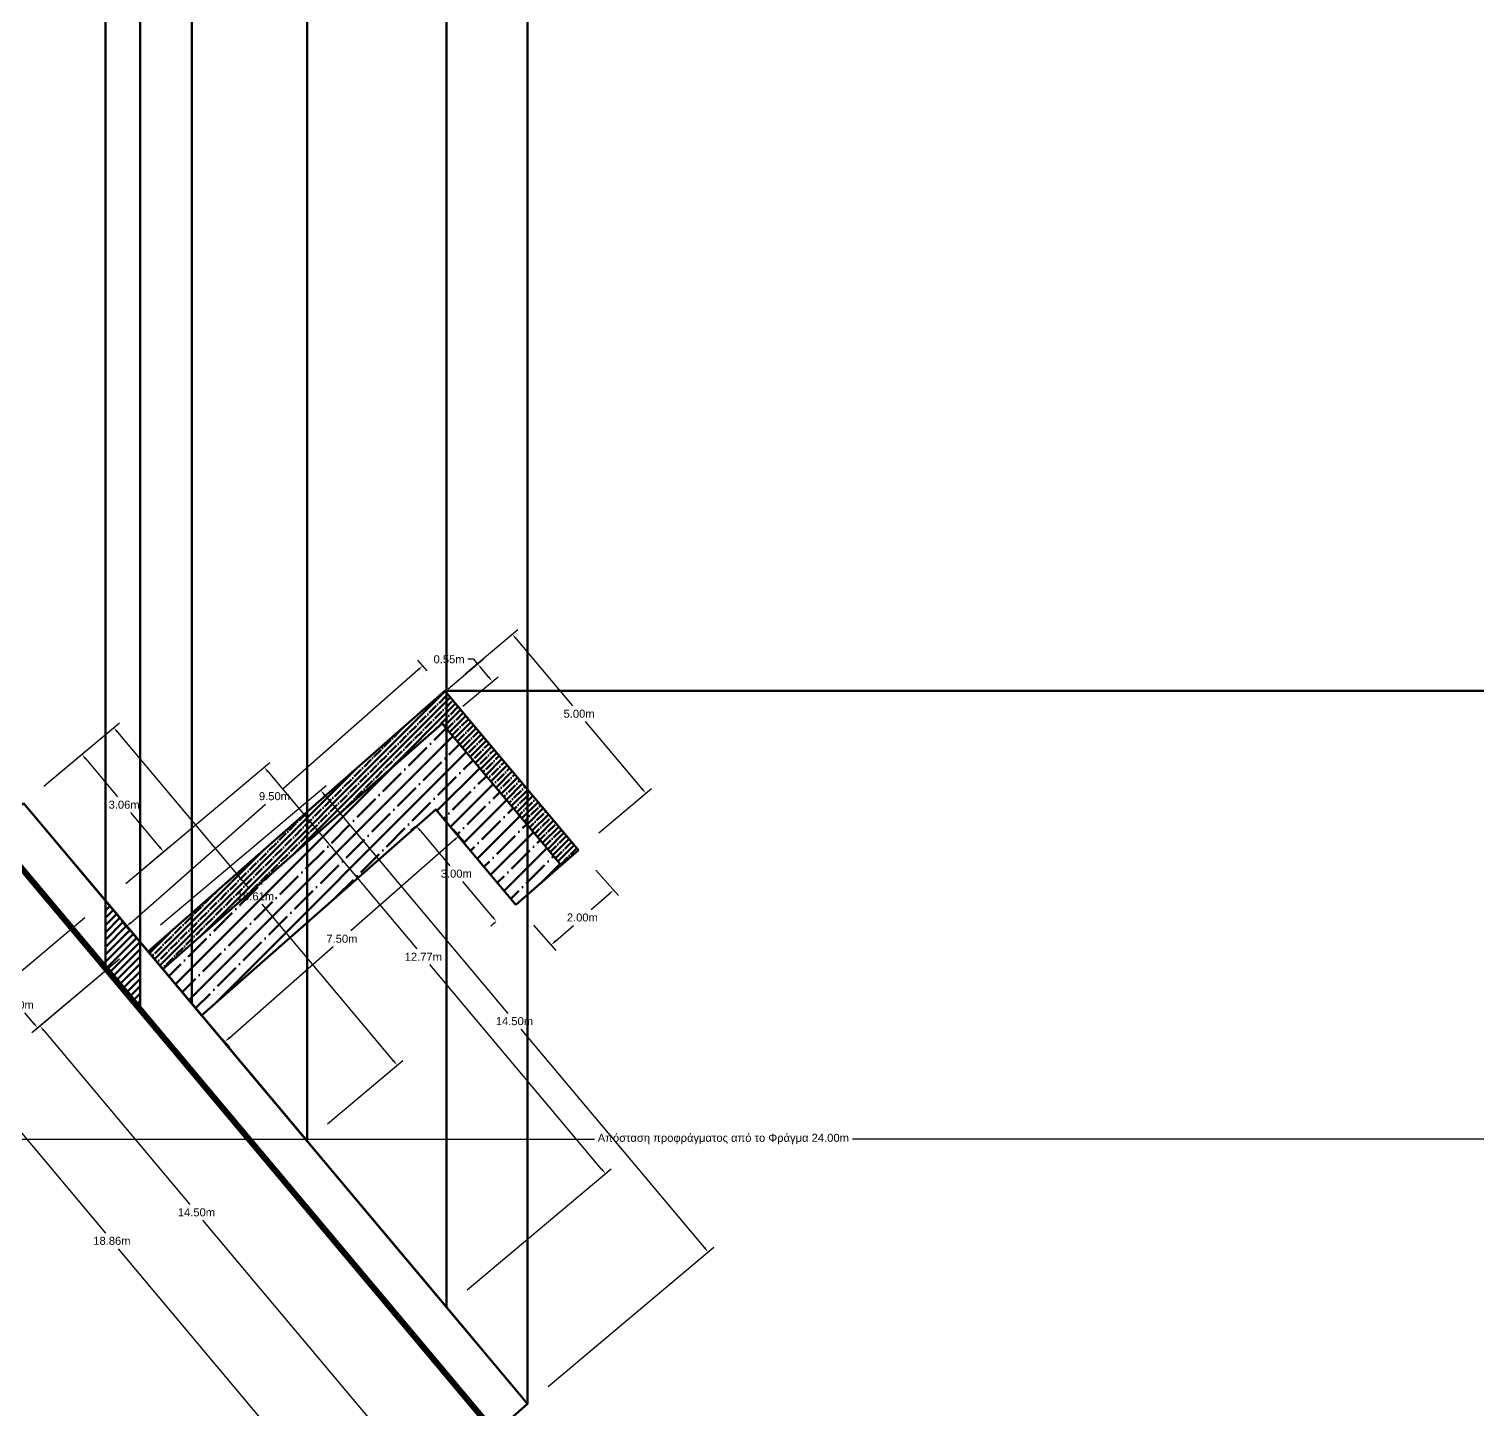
# Model space of a CAD drawing. Header units: metres. Extents: x -2 to 550, y -115 to 198.
# Drawn here: x 450.39 to 485.23, y 80.15 to 113.35 of the extents above; entities that cross this region are included whole.
import ezdxf

# ---------------------------------------------------------------- set-up
doc = ezdxf.new("R2010")
doc.units = ezdxf.units.M
doc.header["$MEASUREMENT"] = 0
doc.layers.add('ΦΡΑΓΜΑ', color=7, linetype='Continuous')
doc.styles.get("Standard").update_dxf_attribs({"font": 'arial.ttf'})
doc.dimstyles.get("Standard").update_dxf_attribs({"dimtxt": 0.1925, "dimasz": 0.1445, "dimexe": 0.1775, "dimexo": 0.642, "dimgap": 0.09, "dimtad": 0, "dimtih": 1, "dimtoh": 1, "dimrnd": 0.0005, "dimzin": 0, "dimdsep": 46, "dimtxsty": 'Standard', "dimcen": 0.09, "dimadec": 0, "dimazin": 0, "dimtfac": 1, "dimtofl": 0, "dimtmove": 0, "dimatfit": 3, "dimfxl": 1, "dimtolj": 1, "dimtzin": 0, "dimarcsym": 0})

# ---------------------------------------------------------------- blocks, each defined once
blk = doc.blocks.new('*D65')
at = {"layer": 'Defpoints', "color": 0, "lineweight": 100, "transparency": 16777216}
for p in [(499.78, 86.649), (434.417, 85.791), (499.78, 85.791)]:
    blk.add_point(p, dxfattribs=at)
at = {"layer": 'ΦΡΑΓΜΑ', "color": 0, "lineweight": -2, "transparency": 16777216}
for p, q in [((434.417, 86.433), (434.417, 86.827)), ((499.78, 86.433), (499.78, 86.827)), ((434.562, 86.649), (463.995, 86.649)), ((499.635, 86.649), (470.202, 86.649))]:
    blk.add_line(p, q, dxfattribs=at)
at = {"layer": 'ΦΡΑΓΜΑ', "color": 0, "lineweight": 100, "transparency": 16777216}
for points in [[(434.562, 86.673), (434.562, 86.625), (434.417, 86.649)], [(499.635, 86.673), (499.635, 86.625), (499.78, 86.649)]]:
    blk.add_solid(points, dxfattribs=at)
at = {"layer": 'ΦΡΑΓΜΑ', "color": 0, "lineweight": 100, "transparency": 16777216, "insert": (467.098, 86.649), "char_height": 0.1925, "attachment_point": 5}
blk.add_mtext('\\A1;Απόσταση προφράγματος από το Φράγμα 24.00m', dxfattribs=at)
blk = doc.blocks.new('*D155')
at = {"layer": 'Defpoints', "color": 0, "lineweight": -2, "transparency": 16777216}
for p, q in [((452.574, 90.975), (450.522, 89.252)), ((450.751, 89.256), (454.263, 85.072)), ((459.888, 78.372), (454.579, 84.696)), ((461.898, 79.87), (459.845, 78.147))]:
    blk.add_line(p, q, dxfattribs=at)
at = {"layer": 'Defpoints', "color": 0, "lineweight": 100, "transparency": 16777216}
for p in [(453.066, 91.388), (462.389, 80.283), (459.981, 78.261)]:
    blk.add_point(p, dxfattribs=at)
for points in [[(450.769, 89.271), (450.732, 89.24), (450.658, 89.367)], [(459.907, 78.388), (459.87, 78.357), (459.981, 78.261)]]:
    blk.add_solid(points, dxfattribs=at)
at = {"layer": 'Defpoints', "color": 0, "lineweight": 100, "transparency": 16777216, "insert": (454.421, 84.884), "char_height": 0.1925, "attachment_point": 5}
blk.add_mtext('\\A1;14.50m', dxfattribs=at)
blk = doc.blocks.new('*D156')
at = {"layer": 'Defpoints', "color": 0, "lineweight": -2, "transparency": 16777216}
for p, q in [((451.738, 91.971), (449.629, 90.2)), ((452.574, 90.975), (450.465, 89.205)), ((449.858, 90.204), (449.975, 90.065)), ((450.508, 89.429), (450.291, 89.688))]:
    blk.add_line(p, q, dxfattribs=at)
at = {"layer": 'Defpoints', "color": 0, "lineweight": 100, "transparency": 16777216}
for p in [(452.23, 92.384), (453.066, 91.388), (449.765, 90.314)]:
    blk.add_point(p, dxfattribs=at)
for points in [[(449.876, 90.219), (449.84, 90.188), (449.765, 90.314)], [(450.526, 89.445), (450.49, 89.414), (450.601, 89.319)]]:
    blk.add_solid(points, dxfattribs=at)
at = {"layer": 'Defpoints', "color": 0, "lineweight": 100, "transparency": 16777216, "insert": (450.133, 89.876), "char_height": 0.1925, "attachment_point": 5}
blk.add_mtext('\\A1;1.30m', dxfattribs=at)
blk = doc.blocks.new('*D142')
at = {"layer": 'Defpoints', "color": 0, "lineweight": -2, "transparency": 16777216}
for p, q in [((450.754, 95.14), (451.8, 96.018)), ((451.757, 95.793), (452.524, 94.879)), ((453.538, 93.671), (452.841, 94.502)), ((452.722, 92.797), (453.767, 93.674))]:
    blk.add_line(p, q, dxfattribs=at)
at = {"layer": 'Defpoints', "color": 0, "lineweight": 100, "transparency": 16777216}
for p in [(450.263, 94.727), (453.631, 93.56), (452.23, 92.384)]:
    blk.add_point(p, dxfattribs=at)
for points in [[(451.775, 95.809), (451.738, 95.778), (451.664, 95.904)], [(453.557, 93.686), (453.52, 93.655), (453.631, 93.56)]]:
    blk.add_solid(points, dxfattribs=at)
at = {"layer": 'Defpoints', "color": 0, "lineweight": 100, "transparency": 16777216, "insert": (452.682, 94.69), "char_height": 0.1925, "attachment_point": 5}
blk.add_mtext('\\A1;3.06m', dxfattribs=at)
blk = doc.blocks.new('*D165')
at = {"layer": 'Defpoints', "color": 0, "lineweight": -2, "transparency": 16777216}
for p, q in [((460.603, 94.094), (460.856, 93.808)), ((460.63, 93.846), (458.136, 91.653)), ((455.215, 89.084), (457.708, 91.276)), ((454.971, 89.142), (455.223, 88.855))]:
    blk.add_line(p, q, dxfattribs=at)
at = {"layer": 'Defpoints', "color": 0, "lineweight": 100, "transparency": 16777216}
for p in [(460.179, 94.577), (460.738, 93.941), (454.547, 89.624)]:
    blk.add_point(p, dxfattribs=at)
for points in [[(460.614, 93.864), (460.646, 93.828), (460.738, 93.941)], [(455.199, 89.102), (455.231, 89.066), (455.106, 88.988)]]:
    blk.add_solid(points, dxfattribs=at)
at = {"layer": 'Defpoints', "color": 0, "lineweight": 100, "transparency": 16777216, "insert": (457.922, 91.465), "char_height": 0.1925, "attachment_point": 5}
blk.add_mtext('\\A1;7.50m', dxfattribs=at)
blk = doc.blocks.new('*D166')
at = {"layer": 'Defpoints', "color": 0, "lineweight": -2, "transparency": 16777216}
for p, q in [((459.757, 97.936), (456.513, 95.083)), ((459.971, 97.911), (459.749, 98.164)), ((452.84, 91.853), (456.085, 94.706)), ((452.837, 91.638), (452.615, 91.891))]:
    blk.add_line(p, q, dxfattribs=at)
at = {"layer": 'Defpoints', "color": 0, "lineweight": 100, "transparency": 16777216}
for p in [(459.866, 98.031), (460.395, 97.429), (453.261, 91.156)]:
    blk.add_point(p, dxfattribs=at)
for points in [[(459.741, 97.954), (459.773, 97.918), (459.866, 98.031)], [(452.824, 91.871), (452.856, 91.835), (452.732, 91.758)]]:
    blk.add_solid(points, dxfattribs=at)
at = {"layer": 'Defpoints', "color": 0, "lineweight": 100, "transparency": 16777216, "insert": (456.299, 94.895), "char_height": 0.1925, "attachment_point": 5}
blk.add_mtext('\\A1;9.50m', dxfattribs=at)
blk = doc.blocks.new('*D167')
at = {"layer": 'Defpoints', "color": 0, "lineweight": -2, "transparency": 16777216}
for p, q in [((460.474, 97.479), (461.323, 98.191)), ((461.094, 98.188), (460.95, 98.188)), ((461.187, 98.077), (461.094, 98.188)), ((461.448, 97.767), (461.28, 97.967)), ((460.828, 97.057), (461.677, 97.77))]:
    blk.add_line(p, q, dxfattribs=at)
at = {"layer": 'Defpoints', "color": 0, "lineweight": 100, "transparency": 16777216}
for p in [(461.187, 98.077), (459.982, 97.066), (460.336, 96.645)]:
    blk.add_point(p, dxfattribs=at)
for points in [[(461.298, 97.982), (461.262, 97.951), (461.187, 98.077)], [(461.466, 97.782), (461.429, 97.751), (461.541, 97.656)]]:
    blk.add_solid(points, dxfattribs=at)
at = {"layer": 'Defpoints', "color": 0, "lineweight": 100, "transparency": 16777216, "insert": (460.5, 98.188), "char_height": 0.1925, "attachment_point": 5}
blk.add_mtext('\\A1;0.55m', dxfattribs=at)
blk = doc.blocks.new('*D168')
at = {"layer": 'Defpoints', "color": 0, "lineweight": -2, "transparency": 16777216}
for p, q in [((460.887, 97.842), (462.156, 98.907)), ((462.113, 98.682), (463.469, 97.066)), ((465.142, 95.074), (463.785, 96.69)), ((464.102, 94.012), (465.371, 95.078))]:
    blk.add_line(p, q, dxfattribs=at)
at = {"layer": 'Defpoints', "color": 0, "lineweight": 100, "transparency": 16777216}
for p in [(460.395, 97.429), (465.235, 94.963), (463.61, 93.6)]:
    blk.add_point(p, dxfattribs=at)
for points in [[(462.131, 98.698), (462.094, 98.667), (462.02, 98.793)], [(465.16, 95.09), (465.123, 95.059), (465.235, 94.963)]]:
    blk.add_solid(points, dxfattribs=at)
at = {"layer": 'Defpoints', "color": 0, "lineweight": 100, "transparency": 16777216, "insert": (463.627, 96.878), "char_height": 0.1925, "attachment_point": 5}
blk.add_mtext('\\A1;5.00m', dxfattribs=at)
blk = doc.blocks.new('*D169')
at = {"layer": 'Defpoints', "color": 0, "lineweight": -2, "transparency": 16777216}
for p, q in [((464.034, 93.118), (464.574, 92.504)), ((464.348, 92.542), (463.92, 92.165)), ((462.532, 91.797), (463.072, 91.183)), ((463.063, 91.412), (463.492, 91.788))]:
    blk.add_line(p, q, dxfattribs=at)
at = {"layer": 'Defpoints', "color": 0, "lineweight": 100, "transparency": 16777216}
for p in [(463.61, 93.6), (462.108, 92.279), (462.955, 91.316)]:
    blk.add_point(p, dxfattribs=at)
for points in [[(464.332, 92.56), (464.364, 92.524), (464.457, 92.637)], [(463.047, 91.43), (463.079, 91.394), (462.955, 91.316)]]:
    blk.add_solid(points, dxfattribs=at)
at = {"layer": 'Defpoints', "color": 0, "lineweight": 100, "transparency": 16777216, "insert": (463.706, 91.977), "char_height": 0.1925, "attachment_point": 5}
blk.add_mtext('\\A1;2.00m', dxfattribs=at)
blk = doc.blocks.new('*D170')
at = {"layer": 'Defpoints', "color": 0, "lineweight": -2, "transparency": 16777216}
for p, q in [((459.688, 94.164), (459.572, 94.067)), ((459.801, 94.07), (460.515, 93.221)), ((461.544, 91.994), (460.831, 92.844)), ((461.617, 91.866), (461.501, 91.769))]:
    blk.add_line(p, q, dxfattribs=at)
at = {"layer": 'Defpoints', "color": 0, "lineweight": 100, "transparency": 16777216}
for p in [(460.179, 94.577), (462.108, 92.279), (461.637, 91.883)]:
    blk.add_point(p, dxfattribs=at)
for points in [[(459.82, 94.086), (459.783, 94.055), (459.708, 94.181)], [(461.563, 92.01), (461.526, 91.979), (461.637, 91.883)]]:
    blk.add_solid(points, dxfattribs=at)
at = {"layer": 'Defpoints', "color": 0, "lineweight": 100, "transparency": 16777216, "insert": (460.673, 93.032), "char_height": 0.1925, "attachment_point": 5}
blk.add_mtext('\\A1;3.00m', dxfattribs=at)
blk = doc.blocks.new('*D171')
at = {"layer": 'Defpoints', "color": 0, "lineweight": -2, "transparency": 16777216}
for p, q in [((449.771, 94.315), (446.189, 91.307)), ((446.418, 91.311), (452.23, 84.388)), ((458.359, 77.088), (452.546, 84.011)), ((461.898, 79.87), (458.316, 76.863))]:
    blk.add_line(p, q, dxfattribs=at)
at = {"layer": 'Defpoints', "color": 0, "lineweight": 100, "transparency": 16777216}
for p in [(450.263, 94.727), (462.389, 80.283), (458.452, 76.977)]:
    blk.add_point(p, dxfattribs=at)
for points in [[(446.436, 91.326), (446.399, 91.295), (446.325, 91.421)], [(458.377, 77.103), (458.34, 77.072), (458.452, 76.977)]]:
    blk.add_solid(points, dxfattribs=at)
at = {"layer": 'Defpoints', "color": 0, "lineweight": 100, "transparency": 16777216, "insert": (452.388, 84.199), "char_height": 0.1925, "attachment_point": 5}
blk.add_mtext('\\A1;18.86m', dxfattribs=at)
blk = doc.blocks.new('*D174')
at = {"layer": 'Defpoints', "color": 0, "lineweight": -2, "transparency": 16777216}
for p, q in [((450.754, 95.14), (452.567, 96.662)), ((452.524, 96.438), (455.684, 92.674)), ((459.16, 88.533), (456, 92.297)), ((457.576, 87.014), (459.389, 88.536))]:
    blk.add_line(p, q, dxfattribs=at)
at = {"layer": 'Defpoints', "color": 0, "lineweight": 100, "transparency": 16777216}
for p in [(450.263, 94.727), (459.253, 88.422), (457.085, 86.602)]:
    blk.add_point(p, dxfattribs=at)
for points in [[(452.543, 96.453), (452.506, 96.422), (452.431, 96.548)], [(459.179, 88.548), (459.142, 88.517), (459.253, 88.422)]]:
    blk.add_solid(points, dxfattribs=at)
at = {"layer": 'Defpoints', "color": 0, "lineweight": 100, "transparency": 16777216, "insert": (455.842, 92.485), "char_height": 0.1925, "attachment_point": 5}
blk.add_mtext('\\A1;10.61m', dxfattribs=at)
blk = doc.blocks.new('*D175')
at = {"layer": 'Defpoints', "color": 0, "lineweight": -2, "transparency": 16777216}
for p, q in [((452.722, 92.797), (456.188, 95.707)), ((456.145, 95.482), (459.724, 91.22)), ((464.17, 85.924), (460.037, 90.847)), ((460.932, 83.018), (464.399, 85.928))]:
    blk.add_line(p, q, dxfattribs=at)
at = {"layer": 'Defpoints', "color": 0, "lineweight": 100, "transparency": 16777216}
for p in [(452.23, 92.384), (464.263, 85.814), (460.44, 82.605)]:
    blk.add_point(p, dxfattribs=at)
for points in [[(456.164, 95.498), (456.127, 95.467), (456.052, 95.593)], [(464.188, 85.94), (464.151, 85.909), (464.263, 85.814)]]:
    blk.add_solid(points, dxfattribs=at)
at = {"layer": 'Defpoints', "color": 0, "lineweight": 100, "transparency": 16777216, "insert": (459.88, 91.033), "char_height": 0.1925, "attachment_point": 5}
blk.add_mtext('\\A1;12.77m', dxfattribs=at)
blk = doc.blocks.new('*D176')
at = {"layer": 'Defpoints', "color": 0, "lineweight": -2, "transparency": 16777216}
for p, q in [((453.558, 91.801), (457.546, 95.15)), ((457.503, 94.925), (461.914, 89.671)), ((466.641, 84.041), (462.23, 89.295)), ((462.881, 80.696), (466.87, 84.045))]:
    blk.add_line(p, q, dxfattribs=at)
at = {"layer": 'Defpoints', "color": 0, "lineweight": 100, "transparency": 16777216}
for p in [(453.066, 91.388), (466.734, 83.93), (462.389, 80.283)]:
    blk.add_point(p, dxfattribs=at)
for points in [[(457.522, 94.94), (457.485, 94.909), (457.41, 95.036)], [(466.659, 84.057), (466.622, 84.026), (466.734, 83.93)]]:
    blk.add_solid(points, dxfattribs=at)
at = {"layer": 'Defpoints', "color": 0, "lineweight": 100, "transparency": 16777216, "insert": (462.072, 89.483), "char_height": 0.1925, "attachment_point": 5}
blk.add_mtext('\\A1;14.50m', dxfattribs=at)

msp = doc.modelspace()

# ---------------------------------------------------------------- hatches: boundary and pattern name
at = {"layer": 'Defpoints', "lineweight": 100, "true_color": 0xffffff}
h = msp.add_hatch(dxfattribs=at)
h.set_pattern_fill('ANSI31', scale=0.15)
h.set_pattern_definition([(45, (208.083065, 0.110284), (-0.0132582521, 0.0132582521), [])])
h.paths.add_polyline_path([(448.94, 94.727), (448.805, 94.727, -0.012778), (449.439, 93.999), (449.514, 94.065, 0.011531)])
h.paths.add_polyline_path([(423.263, 96.889), (423.263, 97.015, 0.044463), (420.785, 94.727), (420.92, 94.727, -0.042236)])
h.paths.add_polyline_path([(448.805, 94.727), (448.94, 94.727, 0.391083), (423.263, 97.015), (423.263, 96.889, -0.390875)])
h.paths.add_polyline_path([(420.92, 94.727), (420.785, 94.727, 0.011531), (420.212, 94.065), (420.286, 93.999, -0.012778)])
h.paths.add_polyline_path([(449.439, 93.999), (449.514, 94.065), (461.64, 79.621), (461.566, 79.554)])
h = msp.add_hatch(dxfattribs=at)
h.set_pattern_fill('ANSI31')
h.set_pattern_definition([(45, (-0.85736, -1.55581), (-0.088388348, 0.088388348), [])])
h.paths.add_polyline_path([(423.263, 98.259, 0.017324), (422.163, 97.417), (422.163, 96.099, -0.018842), (423.263, 97.015)])
h.paths.add_polyline_path([(452.23, 92.384), (452.23, 90.829), (453.066, 89.834), (453.066, 91.388)])
h = msp.add_hatch(dxfattribs=at)
h.set_pattern_fill('ANSI35', scale=0.77)
h.set_pattern_definition([(45, (-2.74775, 0.69585), (-0.136118055, 0.136118055), []), (45, (-2.61164, 0.69585), (-0.136118055, 0.136118055), [0.240625, -0.048125, 0, -0.048125])])
h.paths.add_polyline_path([(460.336, 96.645), (462.389, 94.199), (462.389, 95.054), (461.681, 95.897), (460.395, 97.429), (455.194, 92.856), (455.194, 92.123)])
h.paths.add_polyline_path([(455.194, 92.856), (453.261, 91.156), (453.615, 90.735), (455.194, 92.123)])
h.paths.add_polyline_path([(462.389, 95.054), (462.389, 94.199), (463.197, 93.236), (463.61, 93.6)])
h = msp.add_hatch(dxfattribs=at)
h.set_pattern_fill('ANSI35', scale=2)
h.set_pattern_definition([(45, (-2.74775, 0.69585), (-0.3535534, 0.3535534), []), (45, (-2.3942, 0.69585), (-0.3535534, 0.3535534), [0.625, -0.125, 0, -0.125])])
h.paths.add_polyline_path([(460.179, 94.577), (462.108, 92.279), (462.389, 92.526), (462.389, 94.199), (460.336, 96.645), (455.194, 92.123), (455.194, 90.193)])
h.paths.add_polyline_path([(455.194, 92.123), (453.615, 90.735), (454.547, 89.624), (455.194, 90.193)])
h.paths.add_polyline_path([(462.389, 94.199), (462.389, 92.526), (463.197, 93.236)])

# ---------------------------------------------------------------- linework, layer by layer
at = {"layer": 'Defpoints', "color": 7, "lineweight": 100, "true_color": 0xffffff, "transparency": 33554687}
msp.add_lwpolyline([(454.307, 89.91), (454.307, 89.91), (454.307, 153.126)], dxfattribs=at)
at = {"layer": 'Defpoints', "color": 7, "lineweight": 100, "true_color": 0xffffff, "transparency": 33554534}
for points in [[(453.066, 89.834), (453.066, 140.473)], [(462.389, 80.283), (462.389, 140.51)], [(452.23, 90.829), (452.23, 137.223)]]:
    msp.add_lwpolyline(points, dxfattribs=at)
at = {"layer": 'Defpoints', "color": 7, "lineweight": 100, "true_color": 0xffffff, "transparency": 33554579}
msp.add_lwpolyline([(460.44, 134.972), (460.44, 82.605)], dxfattribs=at)
at = {"layer": 'Defpoints', "color": 7, "lineweight": 100, "true_color": 0xffffff, "transparency": 33554551}
msp.add_lwpolyline([(457.085, 129.272), (457.085, 86.602)], dxfattribs=at)
at = {"layer": 'Defpoints', "color": 7, "lineweight": 100, "true_color": 0xffffff, "transparency": 33554600}
msp.add_lwpolyline([(460.44, 82.605), (460.44, 110.764)], dxfattribs=at)
at = {"layer": 'Defpoints', "color": 7, "lineweight": 100, "true_color": 0xffffff}
for points in [[(453.261, 91.156), (460.395, 97.429)], [(460.395, 97.429), (461.681, 95.897), (463.61, 93.6)], [(453.615, 90.735), (460.336, 96.645)], [(460.336, 96.645), (463.197, 93.236)], [(450.263, 94.727), (462.389, 80.283), (461.64, 79.621), (449.514, 94.065), (450.263, 94.727)], [(457.085, 86.602), (450.263, 94.727)], [(454.547, 89.624), (460.179, 94.577)], [(460.179, 94.577), (460.179, 94.577), (462.108, 92.279)], [(463.61, 93.6), (462.108, 92.279)], [(463.61, 93.6), (463.197, 93.236)], [(452.23, 92.384), (462.389, 80.283)], [(452.23, 92.384), (453.066, 91.388)]]:
    msp.add_lwpolyline(points, dxfattribs=at)
at = {"layer": 'Defpoints', "color": 7, "lineweight": 100, "true_color": 0xffffff, "transparency": 33554562}
msp.add_lwpolyline([(460.395, 97.429), (500.925, 97.429)], dxfattribs=at)
at = {"layer": 'Defpoints', "lineweight": 100}
for points in [[(450.263, 94.727), (452.23, 92.384)], [(449.439, 93.999), (449.514, 94.065), (461.64, 79.621), (461.566, 79.554), (449.439, 93.999)], [(449.514, 94.065), (452.23, 90.829)], [(462.389, 80.283), (461.566, 79.554), (449.439, 93.999)], [(453.066, 91.388), (462.389, 80.283)], [(453.261, 91.156), (454.547, 89.624)], [(453.261, 91.156), (453.615, 90.735)], [(452.23, 90.829), (461.64, 79.621)], [(454.307, 89.91), (457.085, 86.602)], [(459.835, 83.325), (455.194, 88.853)], [(459.835, 83.325), (462.389, 80.283)], [(461.64, 79.621), (462.389, 80.283)]]:
    msp.add_lwpolyline(points, dxfattribs=at)

# ---------------------------------------------------------------- dimensions: what is measured, and where the dimension line sits
at = {"layer": 'Defpoints', "color": 7, "lineweight": 100, "true_color": 0xffffff}
for p1, p2, distance, picture, middle in [((460.395, 97.429), (463.61, 93.6), 2.121, '*D168', (463.627, 96.878)), ((460.336, 96.645), (459.982, 97.066), -1.573, '*D167', (460.5, 98.188)), ((453.261, 91.156), (460.395, 97.429), 0.802, '*D166', (456.299, 94.895)), ((450.263, 94.727), (457.085, 86.602), 2.832, '*D174', (455.842, 92.485)), ((453.066, 91.388), (462.389, 80.283), 5.672, '*D176', (462.072, 89.483)), ((454.547, 89.624), (460.179, 94.577), -0.846, '*D165', (457.922, 91.465)), ((460.179, 94.577), (462.108, 92.279), -0.615, '*D170', (460.673, 93.032)), ((463.61, 93.6), (462.108, 92.279), 1.282, '*D169', (463.706, 91.977))]:
    dim = msp.add_aligned_dim(p1=p1, p2=p2, distance=distance, dimstyle='Standard', override={"dimpost": 'm'}, dxfattribs=at)
    dim.commit()
    dim.dimension.update_dxf_attribs({"geometry": picture, "text_midpoint": middle})
for base, p1, p2, picture, middle in [((453.631, 93.56), (450.263, 94.727), (452.23, 92.384), '*D142', (452.682, 94.69)), ((464.263, 85.814), (452.23, 92.384), (460.44, 82.605), '*D175', (459.88, 91.033))]:
    dim = msp.add_linear_dim(base=base, p1=p1, p2=p2, angle=310.0153, dimstyle='Standard', override={"dimpost": 'm'}, dxfattribs=at)
    dim.commit()
    dim.dimension.update_dxf_attribs({"geometry": picture, "text_midpoint": middle, "dimtype": 161})
at = {"layer": 'Defpoints', "lineweight": 100}
dim = msp.add_aligned_dim(p1=(450.263, 94.727), p2=(462.389, 80.283), distance=-5.142, dimstyle='Standard', override={"dimpost": 'm'}, dxfattribs=at)
dim.commit()
dim.dimension.update_dxf_attribs({"geometry": '*D171', "text_midpoint": (452.388, 84.199)})
for base, p2, angle, picture, middle in [((449.765, 90.314), (452.23, 92.384), 130.0153, '*D156', (450.133, 89.876)), ((459.981, 78.261), (462.389, 80.283), 310.0153, '*D155', (454.421, 84.884))]:
    dim = msp.add_linear_dim(base=base, p1=(453.066, 91.388), p2=p2, angle=angle, dimstyle='Standard', override={"dimpost": 'm'}, dxfattribs=at)
    dim.commit()
    dim.dimension.update_dxf_attribs({"geometry": picture, "text_midpoint": middle, "dimtype": 161})
at = {"layer": 'ΦΡΑΓΜΑ', "lineweight": 100}
dim = msp.add_linear_dim(base=(499.78, 86.649), p1=(434.417, 85.791), p2=(499.78, 85.791), text='Απόσταση προφράγματος από το Φράγμα 24.00m', dimstyle='Standard', override={"dimpost": 'm'}, dxfattribs=at)
dim.commit()
dim.dimension.update_dxf_attribs({"geometry": '*D65', "text_midpoint": (467.098, 86.649)})

doc.saveas('drawing.dxf')
